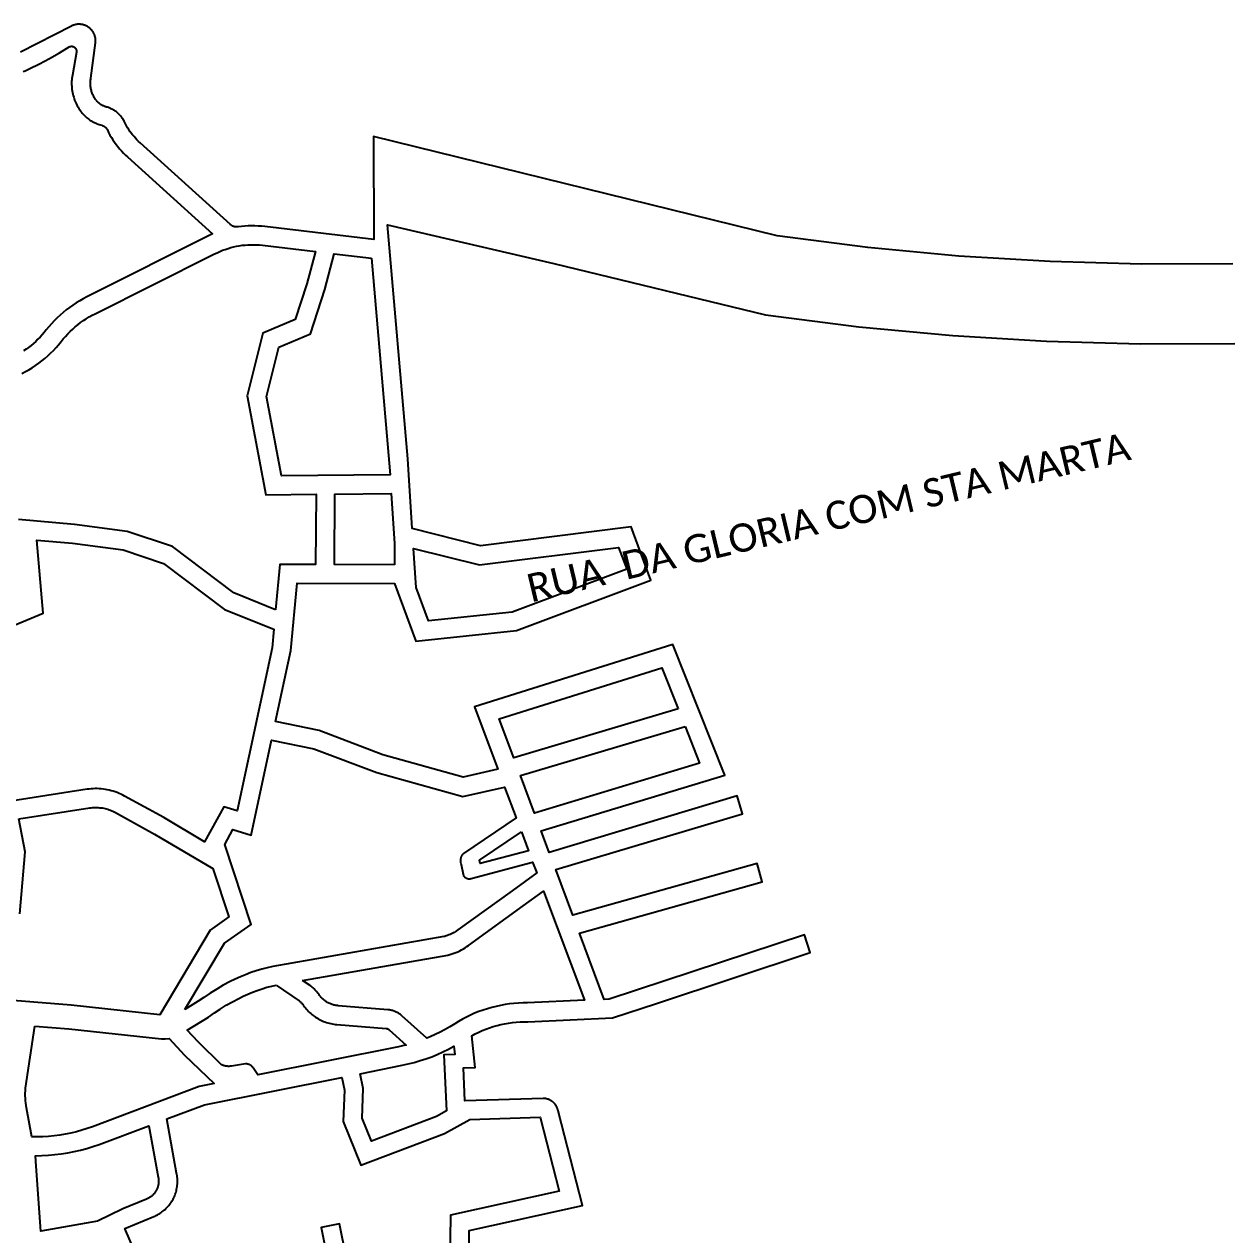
# Model space of a CAD drawing. Header units: millimetres. Extents: x 676447 to 689606, y 7455628 to 7463967.
# Drawn here: x 685181.3 to 685309.5, y 7461242.2 to 7461370.6 of the extents above; entities that cross this region are included whole.
import ezdxf

# ---------------------------------------------------------------- set-up
doc = ezdxf.new("R2010")
doc.units = ezdxf.units.MM
doc.header["$LTSCALE"] = 0.1
doc.header["$MEASUREMENT"] = 0
doc.layers.add('MUB_QUADRAS', color=7, linetype='Continuous')
doc.layers.add('MUB_SEGMENTO', color=7, linetype='Continuous')
doc.styles.add('Legend', font='calibri.ttf')

msp = doc.modelspace()

# ---------------------------------------------------------------- linework, layer by layer
at = {"layer": 'MUB_QUADRAS', "linetype": 'Continuous'}
for points in [[(685309.52, 7461345.23), (685299.82, 7461345.18), (685290.12, 7461345.45), (685280.44, 7461346.04), (685270.78, 7461346.95), (685261.16, 7461348.17), (685218.37, 7461358.73), (685218.38, 7461347.81), (685206.82, 7461349.17), (685206.47, 7461349.21), (685206.12, 7461349.23), (685205.76, 7461349.25), (685205.41, 7461349.25), (685205.06, 7461349.24), (685204.7, 7461349.22), (685204.35, 7461349.18), (685204, 7461349.14), (685203.97, 7461349.13), (685203.93, 7461349.13), (685203.9, 7461349.13), (685203.87, 7461349.13), (685203.83, 7461349.13), (685203.8, 7461349.13), (685203.77, 7461349.13), (685203.73, 7461349.14), (685203.7, 7461349.14), (685203.67, 7461349.15), (685203.63, 7461349.15), (685203.6, 7461349.16), (685203.57, 7461349.17), (685203.53, 7461349.18), (685203.5, 7461349.19), (685203.47, 7461349.21), (685203.44, 7461349.22), (685203.41, 7461349.23), (685203.38, 7461349.25), (685203.35, 7461349.27), (685203.32, 7461349.28), (685203.29, 7461349.3), (685203.27, 7461349.32), (685203.24, 7461349.34), (685203.21, 7461349.36), (685203.19, 7461349.39), (685193.61, 7461358.04), (685193.44, 7461358.2), (685193.27, 7461358.37), (685193.11, 7461358.54), (685192.96, 7461358.71), (685192.81, 7461358.89), (685192.67, 7461359.07), (685192.53, 7461359.26), (685192.4, 7461359.46), (685192.28, 7461359.66), (685192.16, 7461359.86), (685192.05, 7461360.06), (685191.95, 7461360.27), (685191.9, 7461360.36), (685191.86, 7461360.45), (685191.8, 7461360.54), (685191.75, 7461360.63), (685191.69, 7461360.71), (685191.63, 7461360.79), (685191.57, 7461360.87), (685191.5, 7461360.95), (685191.43, 7461361.03), (685191.36, 7461361.1), (685191.29, 7461361.17), (685191.21, 7461361.24), (685191.13, 7461361.3), (685191.05, 7461361.36), (685190.97, 7461361.42), (685190.88, 7461361.48), (685190.8, 7461361.53), (685190.71, 7461361.58), (685190.62, 7461361.63), (685190.53, 7461361.67), (685190.43, 7461361.72), (685190.34, 7461361.75), (685190.24, 7461361.79), (685190.14, 7461361.82), (685190.05, 7461361.85), (685189.98, 7461361.86), (685189.91, 7461361.88), (685189.85, 7461361.91), (685189.78, 7461361.93), (685189.72, 7461361.96), (685189.65, 7461361.99), (685189.59, 7461362.02), (685189.53, 7461362.06), (685189.47, 7461362.09), (685189.41, 7461362.13), (685189.36, 7461362.17), (685189.3, 7461362.21), (685189.25, 7461362.26), (685189.19, 7461362.3), (685189.14, 7461362.35), (685189.09, 7461362.4), (685189.05, 7461362.45), (685189, 7461362.5), (685188.95, 7461362.56), (685188.91, 7461362.61), (685188.85, 7461362.69), (685188.8, 7461362.78), (685188.75, 7461362.86), (685188.7, 7461362.95), (685188.65, 7461363.04), (685188.61, 7461363.13), (685188.56, 7461363.23), (685188.53, 7461363.32), (685188.49, 7461363.42), (685188.46, 7461363.51), (685188.44, 7461363.61), (685188.41, 7461363.71), (685188.39, 7461363.81), (685188.37, 7461363.91), (685188.36, 7461364.01), (685188.35, 7461364.11), (685188.34, 7461364.21), (685188.34, 7461364.31), (685188.34, 7461364.41), (685188.34, 7461364.51), (685188.35, 7461364.61), (685188.36, 7461364.71), (685188.38, 7461364.81), (685188.39, 7461364.91), (685188.87, 7461368.65), (685188.88, 7461368.71), (685188.89, 7461368.77), (685188.89, 7461368.83), (685188.89, 7461368.89), (685188.89, 7461368.95), (685188.88, 7461369.01), (685188.88, 7461369.07), (685188.87, 7461369.13), (685188.86, 7461369.19), (685188.85, 7461369.25), (685188.83, 7461369.31), (685188.82, 7461369.37), (685188.8, 7461369.43), (685188.78, 7461369.49), (685188.76, 7461369.54), (685188.73, 7461369.6), (685188.71, 7461369.65), (685188.68, 7461369.71), (685188.65, 7461369.76), (685188.62, 7461369.81), (685188.58, 7461369.86), (685188.55, 7461369.91), (685188.51, 7461369.96), (685188.47, 7461370.01), (685188.43, 7461370.05), (685188.39, 7461370.1), (685188.35, 7461370.14), (685188.3, 7461370.18), (685188.26, 7461370.22), (685188.21, 7461370.26), (685188.16, 7461370.3), (685188.11, 7461370.33), (685188.06, 7461370.37), (685188.01, 7461370.4), (685187.95, 7461370.43), (685187.9, 7461370.45), (685187.85, 7461370.48), (685187.79, 7461370.5), (685187.73, 7461370.53), (685187.68, 7461370.55), (685187.62, 7461370.56), (685187.56, 7461370.58), (685187.5, 7461370.59), (685187.44, 7461370.61), (685187.38, 7461370.62), (685187.32, 7461370.62), (685187.26, 7461370.63), (685187.2, 7461370.63), (685187.14, 7461370.63), (685187.08, 7461370.63), (685187.01, 7461370.63), (685186.95, 7461370.63), (685186.89, 7461370.62), (685186.83, 7461370.61), (685186.77, 7461370.6), (685186.71, 7461370.58), (685186.66, 7461370.57), (685186.6, 7461370.55), (685186.54, 7461370.53), (685186.48, 7461370.51), (685186.43, 7461370.49), (685186.37, 7461370.46), (685186.32, 7461370.44), (685180.93, 7461367.68)], [(685181.19, 7461365.61), (685181.4, 7461365.7), (685181.62, 7461365.79), (685181.83, 7461365.89), (685182.92, 7461366.43), (685183.99, 7461366.99), (685185.05, 7461367.59), (685186.08, 7461368.23), (685186.1, 7461368.24), (685186.12, 7461368.24), (685186.13, 7461368.25), (685186.15, 7461368.26), (685186.17, 7461368.26), (685186.19, 7461368.27), (685186.21, 7461368.27), (685186.22, 7461368.28), (685186.24, 7461368.28), (685186.26, 7461368.28), (685186.28, 7461368.29), (685186.3, 7461368.29), (685186.31, 7461368.29), (685186.33, 7461368.29), (685186.35, 7461368.29), (685186.37, 7461368.29), (685186.39, 7461368.29), (685186.41, 7461368.28), (685186.43, 7461368.28), (685186.44, 7461368.28), (685186.46, 7461368.27), (685186.48, 7461368.27), (685186.5, 7461368.26), (685186.51, 7461368.26), (685186.53, 7461368.25), (685186.55, 7461368.24), (685186.57, 7461368.24), (685186.58, 7461368.23), (685186.6, 7461368.22), (685186.61, 7461368.21), (685186.63, 7461368.2), (685186.64, 7461368.19), (685186.66, 7461368.18), (685186.67, 7461368.16), (685186.69, 7461368.15), (685186.7, 7461368.14), (685186.71, 7461368.13), (685186.73, 7461368.11), (685186.74, 7461368.1), (685186.75, 7461368.08), (685186.76, 7461368.07), (685186.77, 7461368.05), (685186.78, 7461368.04), (685186.79, 7461368.02), (685186.8, 7461368.01), (685186.81, 7461367.99), (685186.82, 7461367.97), (685186.82, 7461367.96), (685186.83, 7461367.94), (685186.84, 7461367.92), (685186.84, 7461367.9), (685186.85, 7461367.89), (685186.85, 7461367.87), (685186.85, 7461367.85), (685186.86, 7461367.83), (685186.86, 7461367.81), (685186.86, 7461367.8), (685186.86, 7461367.78), (685186.86, 7461367.76), (685186.86, 7461367.74), (685186.86, 7461367.72), (685186.86, 7461367.7), (685186.86, 7461367.68), (685186.85, 7461367.67), (685186.42, 7461365.22), (685186.39, 7461365.06), (685186.37, 7461364.89), (685186.35, 7461364.73), (685186.34, 7461364.56), (685186.34, 7461364.39), (685186.34, 7461364.23), (685186.35, 7461364.06), (685186.36, 7461363.89), (685186.38, 7461363.73), (685186.4, 7461363.56), (685186.43, 7461363.4), (685186.47, 7461363.23), (685186.51, 7461363.07), (685186.56, 7461362.91), (685186.61, 7461362.75), (685186.66, 7461362.59), (685186.73, 7461362.44), (685186.79, 7461362.29), (685186.87, 7461362.14), (685186.94, 7461361.99), (685187.03, 7461361.84), (685187.11, 7461361.7), (685187.21, 7461361.56), (685187.3, 7461361.42), (685187.39, 7461361.31), (685187.47, 7461361.21), (685187.57, 7461361.1), (685187.66, 7461361), (685187.76, 7461360.91), (685187.86, 7461360.81), (685187.96, 7461360.72), (685188.07, 7461360.64), (685188.18, 7461360.55), (685188.29, 7461360.47), (685188.41, 7461360.4), (685188.53, 7461360.33), (685188.65, 7461360.26), (685188.77, 7461360.2), (685188.9, 7461360.14), (685189.02, 7461360.08), (685189.15, 7461360.03), (685189.28, 7461359.99), (685189.41, 7461359.95), (685189.55, 7461359.91), (685189.58, 7461359.9), (685189.61, 7461359.89), (685189.64, 7461359.88), (685189.67, 7461359.87), (685189.7, 7461359.86), (685189.72, 7461359.84), (685189.75, 7461359.83), (685189.78, 7461359.81), (685189.81, 7461359.79), (685189.83, 7461359.78), (685189.86, 7461359.76), (685189.89, 7461359.74), (685189.91, 7461359.72), (685189.93, 7461359.7), (685189.96, 7461359.68), (685189.98, 7461359.65), (685190, 7461359.63), (685190.02, 7461359.6), (685190.04, 7461359.58), (685190.06, 7461359.55), (685190.08, 7461359.53), (685190.1, 7461359.5), (685190.11, 7461359.47), (685190.13, 7461359.44), (685190.14, 7461359.42), (685190.27, 7461359.15), (685190.41, 7461358.88), (685190.56, 7461358.63), (685190.72, 7461358.37), (685190.89, 7461358.12), (685191.06, 7461357.88), (685191.24, 7461357.65), (685191.43, 7461357.41), (685191.63, 7461357.19), (685191.84, 7461356.97), (685192.05, 7461356.76), (685192.27, 7461356.56), (685201.3, 7461348.39), (685187.96, 7461341.72), (685187.57, 7461341.52), (685187.2, 7461341.31), (685186.83, 7461341.08), (685186.47, 7461340.84), (685186.12, 7461340.59), (685185.78, 7461340.33), (685185.44, 7461340.06), (685185.12, 7461339.77), (685184.8, 7461339.48), (685184.5, 7461339.17), (685184.2, 7461338.86), (685183.92, 7461338.53), (685183.65, 7461338.2), (685183.44, 7461337.94), (685183.23, 7461337.69), (685183.01, 7461337.45), (685182.77, 7461337.22), (685182.53, 7461336.99), (685182.29, 7461336.77), (685182.04, 7461336.56), (685181.78, 7461336.36), (685181.51, 7461336.17), (685181.24, 7461335.99)], [(685228.43, 7461237.03), (685228.52, 7461242.7), (685240.53, 7461245.34), (685237.98, 7461255.24), (685237.93, 7461255.42), (685237.92, 7461255.48), (685237.9, 7461255.53), (685237.89, 7461255.59), (685237.87, 7461255.64), (685237.85, 7461255.69), (685237.82, 7461255.74), (685237.8, 7461255.79), (685237.77, 7461255.84), (685237.74, 7461255.89), (685237.72, 7461255.94), (685237.68, 7461255.99), (685237.65, 7461256.03), (685237.62, 7461256.08), (685237.58, 7461256.12), (685237.54, 7461256.16), (685237.51, 7461256.2), (685237.47, 7461256.24), (685237.42, 7461256.28), (685237.38, 7461256.32), (685237.34, 7461256.35), (685237.29, 7461256.39), (685237.25, 7461256.42), (685237.2, 7461256.45), (685237.15, 7461256.48), (685237.1, 7461256.5), (685237.05, 7461256.53), (685237, 7461256.55), (685236.95, 7461256.58), (685236.9, 7461256.6), (685236.84, 7461256.61), (685236.79, 7461256.63), (685236.74, 7461256.65), (685236.68, 7461256.66), (685236.63, 7461256.67), (685236.57, 7461256.68), (685236.52, 7461256.69), (685236.46, 7461256.69), (685236.4, 7461256.69), (685236.35, 7461256.7), (685228.05, 7461256.45), (685227.9, 7461259.93), (685229.14, 7461259.98), (685228.78, 7461263.35), (685229.15, 7461263.54), (685229.52, 7461263.72), (685229.9, 7461263.89), (685230.28, 7461264.04), (685230.67, 7461264.18), (685231.07, 7461264.31), (685231.46, 7461264.42), (685231.87, 7461264.52), (685232.27, 7461264.61), (685232.68, 7461264.68), (685233.09, 7461264.74), (685233.5, 7461264.78), (685233.91, 7461264.81), (685234.32, 7461264.83), (685234.74, 7461264.83), (685243.7, 7461265.24), (685248.37, 7461266.78), (685264.68, 7461272.16), (685264.06, 7461274.06), (685243.34, 7461267.22), (685242.84, 7461267.2), (685240.2, 7461274.24), (685259.58, 7461279.68), (685259.04, 7461281.6), (685239.49, 7461276.12), (685237.71, 7461280.96), (685257.49, 7461286.87), (685256.92, 7461288.78), (685237, 7461282.78), (685236.14, 7461285.09), (685255.61, 7461290.99), (685250.12, 7461304.85), (685229.07, 7461298.23), (685231.56, 7461291.61), (685227.88, 7461290.77), (685219.34, 7461293.15), (685212.58, 7461295.72), (685207.97, 7461296.66), (685209.59, 7461304.2), (685210.25, 7461311.33), (685220.58, 7461311.3), (685222.86, 7461305.21), (685233.54, 7461306.32), (685247.79, 7461311.65), (685245.68, 7461317.32), (685229.71, 7461315.32), (685222.47, 7461317.13), (685222, 7461324.52), (685219.84, 7461349.37), (685237.5, 7461345.24), (685259.95, 7461339.8), (685269.85, 7461338.54), (685279.79, 7461337.6), (685289.75, 7461337), (685299.72, 7461336.72), (685309.7, 7461336.77)], [(685181.07, 7461333.6), (685181.44, 7461333.79), (685181.8, 7461333.99), (685182.16, 7461334.2), (685182.51, 7461334.43), (685182.85, 7461334.67), (685183.18, 7461334.92), (685183.5, 7461335.18), (685183.81, 7461335.45), (685184.12, 7461335.73), (685184.41, 7461336.03), (685184.69, 7461336.33), (685184.96, 7461336.64), (685185.23, 7461336.97), (685185.45, 7461337.25), (685185.69, 7461337.52), (685185.94, 7461337.79), (685186.2, 7461338.04), (685186.46, 7461338.29), (685186.73, 7461338.53), (685187.01, 7461338.76), (685187.3, 7461338.98), (685187.6, 7461339.19), (685187.9, 7461339.39), (685188.21, 7461339.58), (685188.53, 7461339.76), (685188.85, 7461339.93), (685201.23, 7461346.12), (685201.5, 7461346.27), (685201.78, 7461346.4), (685202.06, 7461346.53), (685202.34, 7461346.65), (685202.63, 7461346.75), (685202.93, 7461346.85), (685203.22, 7461346.94), (685203.52, 7461347.01), (685203.82, 7461347.08), (685204.13, 7461347.13), (685204.43, 7461347.18), (685204.74, 7461347.21), (685205.04, 7461347.24), (685205.35, 7461347.25), (685205.66, 7461347.25), (685205.97, 7461347.24), (685206.28, 7461347.22), (685206.58, 7461347.19), (685212.2, 7461346.52), (685211.29, 7461343.08), (685210.05, 7461339.3), (685206.64, 7461337.85), (685204.95, 7461331.22), (685206.95, 7461320.73), (685212.27, 7461320.77), (685212.21, 7461313.32), (685208.43, 7461313.34), (685207.98, 7461308.53)], [(685218.14, 7461345.82), (685220.14, 7461322.84), (685208.6, 7461322.74), (685207, 7461331.16), (685208.33, 7461336.39), (685211.67, 7461337.81), (685213.2, 7461342.51), (685214.2, 7461346.29), (685218.14, 7461345.82)], [(685220.58, 7461313.3), (685214.21, 7461313.32), (685214.27, 7461320.79), (685220.23, 7461320.84), (685220.57, 7461315.54), (685220.58, 7461313.3)], [(685207.98, 7461308.53), (685207.98, 7461308.53), (685203.56, 7461310.32), (685197.04, 7461315.24), (685192.25, 7461316.84), (685186.66, 7461317.57), (685180.72, 7461318.11)], [(685182.66, 7461315.92), (685182.66, 7461315.92), (685186.44, 7461315.58), (685191.8, 7461314.88), (685196.1, 7461313.45), (685202.56, 7461308.57), (685207.79, 7461306.45), (685207.61, 7461304.5), (685203.9, 7461287.19), (685202.49, 7461287.64), (685200.45, 7461283.91), (685196.11, 7461286.48), (685191.96, 7461288.77), (685191.77, 7461288.87), (685191.57, 7461288.96), (685191.37, 7461289.05), (685191.17, 7461289.13), (685190.97, 7461289.21), (685190.76, 7461289.27), (685190.55, 7461289.33), (685190.34, 7461289.39), (685190.13, 7461289.43), (685189.92, 7461289.47), (685189.71, 7461289.5), (685189.49, 7461289.52), (685189.27, 7461289.54), (685189.06, 7461289.55), (685188.84, 7461289.55), (685188.62, 7461289.54), (685188.41, 7461289.53), (685188.19, 7461289.51), (685187.98, 7461289.48), (685177.37, 7461287.85)], [(685179.51, 7461306.56), (685183.31, 7461308.16), (685182.66, 7461315.92)], [(685222.87, 7461310.9), (685222.6, 7461315.04), (685229.59, 7461313.29), (685244.35, 7461315.14), (685245.22, 7461312.82), (685233.08, 7461308.28), (685224.19, 7461307.36), (685222.87, 7461310.9)], [(685250.68, 7461298), (685233.23, 7461292.83), (685231.69, 7461296.96), (685248.95, 7461302.38), (685250.68, 7461298)], [(685251.42, 7461296.14), (685252.95, 7461292.27), (685235.43, 7461286.96), (685233.94, 7461290.95), (685251.42, 7461296.14)], [(685198.36, 7461266.13), (685202.54, 7461273.16), (685205.4, 7461275.15), (685202.59, 7461283.64), (685203.45, 7461285.23), (685205.4, 7461284.62), (685207.55, 7461294.7), (685212.02, 7461293.79), (685218.72, 7461291.25), (685227.83, 7461288.71), (685232.26, 7461289.72), (685233.49, 7461286.44), (685227.92, 7461282.69), (685227.89, 7461282.67), (685227.87, 7461282.64), (685227.84, 7461282.62), (685227.82, 7461282.59), (685227.8, 7461282.56), (685227.77, 7461282.53), (685227.75, 7461282.51), (685227.73, 7461282.48), (685227.72, 7461282.45), (685227.7, 7461282.41), (685227.68, 7461282.38), (685227.67, 7461282.35), (685227.65, 7461282.32), (685227.64, 7461282.29), (685227.63, 7461282.25), (685227.62, 7461282.22), (685227.61, 7461282.18), (685227.6, 7461282.15), (685227.59, 7461282.11), (685227.58, 7461282.08), (685227.58, 7461282.04), (685227.58, 7461282.01), (685227.57, 7461281.97), (685227.57, 7461281.94), (685227.57, 7461281.9), (685227.57, 7461281.87), (685227.58, 7461281.83), (685227.58, 7461281.79), (685227.59, 7461281.76), (685227.59, 7461281.72), (685227.6, 7461281.69), (685227.61, 7461281.66), (685227.89, 7461280.34), (685227.9, 7461280.32), (685227.92, 7461280.3), (685227.94, 7461280.28), (685227.95, 7461280.26), (685227.97, 7461280.24), (685227.99, 7461280.22), (685228, 7461280.2), (685228.02, 7461280.18), (685228.04, 7461280.17), (685228.06, 7461280.15), (685228.08, 7461280.14), (685228.1, 7461280.12), (685228.13, 7461280.11), (685228.15, 7461280.09), (685228.17, 7461280.08), (685228.19, 7461280.07), (685228.22, 7461280.06), (685228.24, 7461280.05), (685228.26, 7461280.04), (685228.29, 7461280.03), (685228.31, 7461280.02), (685228.34, 7461280.02), (685228.36, 7461280.01), (685228.39, 7461280), (685228.41, 7461280), (685228.44, 7461280), (685228.46, 7461279.99), (685228.49, 7461279.99), (685228.52, 7461279.99), (685228.54, 7461279.99), (685228.57, 7461279.99), (685228.59, 7461279.99), (685228.62, 7461280), (685228.64, 7461280), (685228.67, 7461280.01), (685228.7, 7461280.01), (685228.72, 7461280.02), (685235.24, 7461281.76), (685235.67, 7461280.62), (685233.06, 7461278.73), (685227.29, 7461274.56), (685227.16, 7461274.46), (685227.03, 7461274.38), (685226.9, 7461274.3), (685226.76, 7461274.23), (685226.63, 7461274.16), (685226.49, 7461274.09), (685226.35, 7461274.03), (685226.21, 7461273.98), (685226.06, 7461273.93), (685225.92, 7461273.88), (685225.82, 7461273.86), (685207.69, 7461270.7), (685207.1, 7461270.55), (685206.51, 7461270.4), (685205.93, 7461270.23), (685205.36, 7461270.04), (685204.8, 7461269.82), (685204.24, 7461269.59), (685203.69, 7461269.34), (685203.15, 7461269.08), (685202.43, 7461268.69), (685201.73, 7461268.28), (685201.03, 7461267.86), (685200.36, 7461267.41), (685199.77, 7461267), (685198.36, 7461266.13)], [(685180.73, 7461286.34), (685188.28, 7461287.5), (685188.42, 7461287.52), (685188.57, 7461287.54), (685188.72, 7461287.55), (685188.87, 7461287.55), (685189.01, 7461287.55), (685189.16, 7461287.54), (685189.31, 7461287.53), (685189.46, 7461287.52), (685189.6, 7461287.5), (685189.75, 7461287.47), (685189.89, 7461287.44), (685190.04, 7461287.4), (685190.18, 7461287.36), (685190.32, 7461287.32), (685190.46, 7461287.27), (685190.59, 7461287.21), (685190.73, 7461287.15), (685190.86, 7461287.09), (685190.99, 7461287.02), (685195.12, 7461284.74), (685201.33, 7461281.07), (685203.03, 7461275.94), (685201.04, 7461274.55), (685195.69, 7461265.55), (685186.29, 7461266.57), (685178.33, 7461267.21)], [(685180.85, 7461276.28), (685181.4, 7461282.86), (685180.73, 7461286.34)], [(685234.04, 7461284.98), (685234.79, 7461282.97), (685229.67, 7461281.6), (685229.59, 7461281.98), (685234.04, 7461284.98)], [(685210.83, 7461269.22), (685226.26, 7461271.9), (685226.47, 7461271.96), (685226.68, 7461272.03), (685226.89, 7461272.1), (685227.1, 7461272.18), (685227.3, 7461272.26), (685227.5, 7461272.36), (685227.7, 7461272.46), (685227.89, 7461272.57), (685228.08, 7461272.68), (685228.27, 7461272.8), (685228.45, 7461272.93), (685234.23, 7461277.11), (685236.4, 7461278.68), (685240.74, 7461267.1), (685234.7, 7461266.83), (685234.22, 7461266.82), (685233.74, 7461266.8), (685233.26, 7461266.77), (685232.79, 7461266.72), (685232.31, 7461266.65), (685231.84, 7461266.56), (685231.37, 7461266.46), (685230.9, 7461266.34), (685230.44, 7461266.21), (685229.98, 7461266.06), (685229.53, 7461265.9), (685229.09, 7461265.72), (685228.65, 7461265.52), (685228.22, 7461265.31), (685227.79, 7461265.09), (685227.38, 7461264.85), (685226.97, 7461264.59), (685226.47, 7461264.28), (685225.96, 7461263.99), (685225.44, 7461263.71), (685224.91, 7461263.46), (685224.37, 7461263.22), (685224.03, 7461263.08), (685221.35, 7461265.47), (685221.28, 7461265.53), (685221.22, 7461265.58), (685221.15, 7461265.63), (685221.08, 7461265.68), (685221.01, 7461265.73), (685220.93, 7461265.77), (685220.86, 7461265.82), (685220.78, 7461265.86), (685220.7, 7461265.89), (685220.62, 7461265.93), (685220.54, 7461265.96), (685220.46, 7461265.99), (685220.38, 7461266.01), (685220.3, 7461266.03), (685220.21, 7461266.05), (685220.13, 7461266.07), (685220.04, 7461266.08), (685219.96, 7461266.1), (685219.87, 7461266.1), (685214.62, 7461266.53), (685214.53, 7461266.54), (685214.44, 7461266.55), (685214.35, 7461266.56), (685214.26, 7461266.58), (685214.16, 7461266.6), (685214.07, 7461266.63), (685213.99, 7461266.66), (685213.9, 7461266.69), (685213.81, 7461266.72), (685213.72, 7461266.76), (685213.64, 7461266.8), (685213.56, 7461266.84), (685213.47, 7461266.88), (685213.39, 7461266.93), (685213.32, 7461266.98), (685213.24, 7461267.03), (685213.16, 7461267.09), (685213.09, 7461267.15), (685213.02, 7461267.21), (685212.95, 7461267.27), (685212.88, 7461267.34), (685212.82, 7461267.4), (685212.76, 7461267.47), (685212.7, 7461267.54), (685212.64, 7461267.62), (685212.58, 7461267.69), (685212.5, 7461267.81), (685212.42, 7461267.91), (685212.33, 7461268.02), (685212.24, 7461268.12), (685212.15, 7461268.22), (685212.05, 7461268.32), (685211.95, 7461268.41), (685211.84, 7461268.5), (685211.74, 7461268.59), (685211.63, 7461268.67), (685210.83, 7461269.22)], [(685208.04, 7461268.72), (685210.46, 7461267.04), (685210.52, 7461267), (685210.57, 7461266.96), (685210.63, 7461266.91), (685210.68, 7461266.86), (685210.73, 7461266.81), (685210.77, 7461266.76), (685210.82, 7461266.71), (685210.86, 7461266.66), (685210.91, 7461266.6), (685210.95, 7461266.54), (685211.04, 7461266.41), (685211.14, 7461266.29), (685211.24, 7461266.16), (685211.35, 7461266.04), (685211.46, 7461265.93), (685211.58, 7461265.82), (685211.7, 7461265.71), (685211.82, 7461265.6), (685211.95, 7461265.5), (685212.08, 7461265.41), (685212.21, 7461265.32), (685212.34, 7461265.23), (685212.48, 7461265.15), (685212.62, 7461265.07), (685212.77, 7461265), (685212.91, 7461264.93), (685213.06, 7461264.87), (685213.21, 7461264.81), (685213.36, 7461264.75), (685213.52, 7461264.71), (685213.67, 7461264.67), (685213.83, 7461264.63), (685213.99, 7461264.6), (685214.14, 7461264.57), (685214.3, 7461264.55), (685214.46, 7461264.53), (685219.71, 7461264.11), (685219.73, 7461264.11), (685219.75, 7461264.11), (685219.76, 7461264.1), (685219.78, 7461264.1), (685219.8, 7461264.1), (685219.82, 7461264.09), (685219.83, 7461264.09), (685219.85, 7461264.08), (685219.87, 7461264.07), (685219.88, 7461264.07), (685219.9, 7461264.06), (685219.92, 7461264.05), (685219.93, 7461264.04), (685219.95, 7461264.03), (685219.96, 7461264.02), (685219.98, 7461264.01), (685219.99, 7461264), (685220, 7461263.99), (685220.02, 7461263.98), (685221.83, 7461262.36), (685221.59, 7461262.3), (685221.01, 7461262.18), (685206.11, 7461259.19), (685205.6, 7461259.94), (685205.58, 7461259.97), (685205.56, 7461260), (685205.54, 7461260.02), (685205.52, 7461260.05), (685205.49, 7461260.07), (685205.47, 7461260.09), (685205.45, 7461260.12), (685205.42, 7461260.14), (685205.4, 7461260.16), (685205.37, 7461260.18), (685205.34, 7461260.2), (685205.32, 7461260.21), (685205.29, 7461260.23), (685205.26, 7461260.25), (685205.23, 7461260.26), (685205.2, 7461260.28), (685205.17, 7461260.29), (685205.14, 7461260.3), (685205.11, 7461260.31), (685205.08, 7461260.32), (685205.04, 7461260.33), (685205.01, 7461260.34), (685204.98, 7461260.34), (685204.95, 7461260.35), (685204.91, 7461260.35), (685204.88, 7461260.36), (685204.85, 7461260.36), (685204.82, 7461260.36), (685204.78, 7461260.36), (685203.31, 7461260.12), (685203.25, 7461260.11), (685203.19, 7461260.1), (685203.13, 7461260.1), (685203.07, 7461260.09), (685203.01, 7461260.09), (685202.95, 7461260.09), (685202.89, 7461260.1), (685202.83, 7461260.1), (685202.77, 7461260.11), (685202.71, 7461260.12), (685202.65, 7461260.13), (685202.59, 7461260.15), (685202.53, 7461260.16), (685202.48, 7461260.18), (685202.42, 7461260.2), (685202.36, 7461260.22), (685202.31, 7461260.24), (685202.25, 7461260.27), (685199.76, 7461262.69), (685198.61, 7461263.94), (685200.87, 7461265.32), (685201.48, 7461265.76), (685202.11, 7461266.17), (685202.75, 7461266.57), (685203.4, 7461266.94), (685204.06, 7461267.3), (685204.54, 7461267.54), (685205.03, 7461267.76), (685205.53, 7461267.96), (685206.03, 7461268.15), (685206.54, 7461268.32), (685207.05, 7461268.48), (685207.57, 7461268.61), (685208.04, 7461268.72)], [(685182.44, 7461264.37), (685186.06, 7461264.08), (685195.87, 7461263.02), (685196.01, 7461263.02), (685196.14, 7461263.02), (685196.28, 7461263.03), (685196.7, 7461263.06), (685198.33, 7461261.29), (685201.45, 7461258.26), (685199.87, 7461257.95), (685188.57, 7461253.69), (685188, 7461253.5), (685187.43, 7461253.32), (685186.85, 7461253.16), (685186.26, 7461253.02), (685185.67, 7461252.91), (685185.08, 7461252.81), (685184.49, 7461252.73), (685183.89, 7461252.67), (685183.29, 7461252.63), (685182.69, 7461252.61), (685182.13, 7461252.62), (685181.56, 7461255.68), (685181.52, 7461255.94), (685181.48, 7461256.2), (685181.46, 7461256.46), (685181.44, 7461256.72), (685181.43, 7461256.98), (685181.43, 7461257.25), (685181.44, 7461257.51), (685181.46, 7461257.77), (685182.44, 7461264.37)], [(685216.95, 7461259.32), (685221.4, 7461260.22), (685222.04, 7461260.36), (685222.67, 7461260.52), (685223.3, 7461260.7), (685223.92, 7461260.9), (685224.53, 7461261.12), (685225.13, 7461261.37), (685225.73, 7461261.63), (685226.32, 7461261.92), (685226.89, 7461262.22), (685226.98, 7461261.35), (685225.82, 7461261.32), (685226.09, 7461255.37), (685225.04, 7461254.78), (685218.14, 7461252.17), (685217.17, 7461254.6), (685217.28, 7461257.73), (685216.95, 7461259.32)], [(685196.44, 7461254.52), (685200.43, 7461256.02), (685214.99, 7461258.93), (685215.27, 7461257.56), (685215.15, 7461254.25), (685217.02, 7461249.61), (685225.89, 7461252.96), (685228.58, 7461254.47), (685236.05, 7461254.69), (685238.07, 7461246.85), (685226.54, 7461244.31), (685226.43, 7461236.79)], [(685189.07, 7461243.66), (685189.07, 7461243.66), (685183.08, 7461242.63), (685182.58, 7461249.5), (685182.58, 7461249.5), (685182.5, 7461250.61), (685183.19, 7461250.63), (685183.88, 7461250.66), (685184.56, 7461250.73), (685185.25, 7461250.81), (685185.93, 7461250.92), (685186.61, 7461251.05), (685187.28, 7461251.21), (685187.95, 7461251.39), (685188.61, 7461251.59), (685189.26, 7461251.82), (685194.54, 7461253.8), (685195.52, 7461248.36), (685195.53, 7461248.3), (685195.55, 7461248.23), (685195.56, 7461248.16), (685195.56, 7461248.09), (685195.57, 7461248.02), (685195.57, 7461247.95), (685195.57, 7461247.88), (685195.57, 7461247.81), (685195.56, 7461247.74), (685195.56, 7461247.67), (685195.55, 7461247.6), (685195.53, 7461247.53), (685195.52, 7461247.46), (685195.5, 7461247.39), (685195.48, 7461247.32), (685195.46, 7461247.26), (685195.44, 7461247.19), (685195.41, 7461247.13), (685195.39, 7461247.06), (685195.36, 7461247), (685195.32, 7461246.94), (685195.29, 7461246.88), (685195.25, 7461246.82), (685195.21, 7461246.76), (685195.17, 7461246.7), (685195.13, 7461246.64), (685195.09, 7461246.59), (685195.04, 7461246.54), (685194.99, 7461246.49), (685194.94, 7461246.44), (685194.89, 7461246.39), (685194.84, 7461246.34), (685194.78, 7461246.3), (685194.73, 7461246.26), (685194.67, 7461246.22), (685194.61, 7461246.18), (685194.55, 7461246.14), (685194.49, 7461246.11), (685194.43, 7461246.07), (685194.37, 7461246.04), (685194.3, 7461246.02), (685191.78, 7461244.97), (685189.07, 7461243.66)], [(685196.7, 7461232.03), (685191.98, 7461242.89), (685195.07, 7461244.17), (685195.2, 7461244.22), (685195.32, 7461244.28), (685195.45, 7461244.35), (685195.57, 7461244.42), (685195.69, 7461244.49), (685195.81, 7461244.57), (685195.92, 7461244.65), (685196.03, 7461244.74), (685196.14, 7461244.83), (685196.25, 7461244.92), (685196.35, 7461245.01), (685196.45, 7461245.11), (685196.54, 7461245.22), (685196.64, 7461245.32), (685196.72, 7461245.43), (685196.81, 7461245.55), (685196.89, 7461245.66), (685196.96, 7461245.78), (685197.04, 7461245.9), (685197.1, 7461246.02), (685197.17, 7461246.15), (685197.23, 7461246.28), (685197.28, 7461246.41), (685197.33, 7461246.54), (685197.38, 7461246.67), (685197.42, 7461246.81), (685197.45, 7461246.94), (685197.48, 7461247.08), (685197.51, 7461247.22), (685197.53, 7461247.36), (685197.55, 7461247.5), (685197.56, 7461247.64), (685197.57, 7461247.78), (685197.57, 7461247.92), (685197.57, 7461248.06), (685197.56, 7461248.2), (685197.55, 7461248.34), (685197.53, 7461248.48), (685197.51, 7461248.62), (685197.48, 7461248.75), (685196.44, 7461254.52)], [(685215.47, 7461239.91), (685214.77, 7461243.39), (685212.81, 7461242.99), (685213.58, 7461239.15)]]:
    msp.add_lwpolyline(points, dxfattribs=at)

# ---------------------------------------------------------------- texts
at = {"layer": 'MUB_SEGMENTO', "color": 253, "style": 'Legend'}
msp.add_text('RUA  DA GLORIA COM STA MARTA', height=3, rotation=13.3917, dxfattribs=at).set_placement((685235.07, 7461309.29))

doc.saveas('drawing.dxf')
